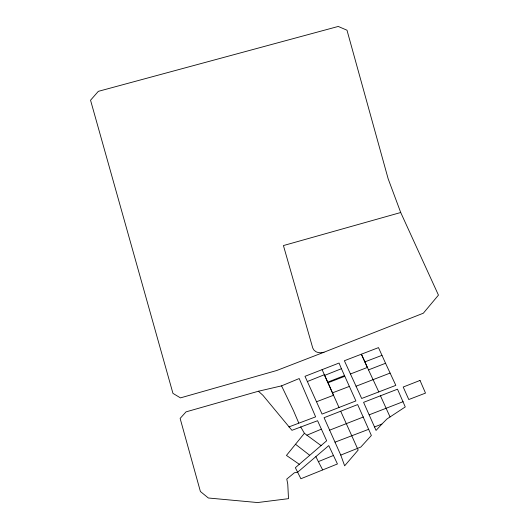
<?xml version="1.0" encoding="UTF-8"?>
<svg xmlns="http://www.w3.org/2000/svg" width="529" height="529" viewBox="0 0 529 529"><rect width="100%" height="100%" fill="white"/><g stroke="black" fill="none" stroke-linecap="round" stroke-linejoin="round"><path stroke-width="0.79" d="M300.684 426.877L304.406 433.291L286.447 455.429L299.288 464.283L326.664 440.783L317.579 420.727L291.935 430.315L262.926 395.315L258.41 391.235L186.023 411.873L180.131 418.419L200.398 491.501L208.36 498.001L257.583 502.55L288.503 498.662L287.763 484.042L286.771 479.089L294.389 472.774L297.496 472.331L328.767 445.597L337.442 463.959L300.882 478.752L295.367 467.715L299.288 464.283M381.885 424.079L376.053 430.414L363.582 402.344L397.504 389.185L405.267 406.94L386.983 418.961L381.885 424.079L374.525 426.956M258.41 391.235L281.554 385.866L299.209 378.533L315.621 416.852L288.887 426.929M304.406 433.291L306.919 435.195L321.275 429.191M315.879 456.639L318.359 461.632L333.475 455.456M307.369 381.528L324.343 374.73L339.016 407.495M340.769 455.092L360.804 447.058L371.371 435.479L357.664 404.586L324.079 417.705L340.769 455.092L344.644 465.811L358.179 450.034L340.709 411.245M322.108 369.645L324.634 375.392L341.41 368.72L355.905 400.929L322.062 414.081L304.995 376.317L339.043 363.039L341.41 368.72M350.535 373.943L367.351 367.45L361.426 354.265L368.508 369.897L385.555 363.264L395.818 385.363L361.677 398.482L344.379 360.732L378.493 347.619L385.555 363.264M324.634 375.392L327.709 382.156L344.465 375.564M323.979 352.228L423.326 313.214L438.455 295.122L400.718 212.513L388.154 178.782L346.991 30.213L338.249 26.45L98.328 91.345L90.545 100.226L172.957 393.378L180.455 397.881L276.7 370.518L323.979 352.228A9.872 8.438 -13.6 0 1 315.912 351.692L313.915 350.053L312.758 348.036L283.425 245.562L400.718 212.513M390.078 373.084L356.01 386.243M329.534 430.196L363.43 416.978M369.189 414.829L403.118 401.676M368.739 429.284L335.029 442.165M327.709 382.156L328.02 382.745L344.756 376.304M364.845 361.882L381.991 355.343M328.02 382.745L332.463 392.862L349.457 386.368M316.58 401.742L333.521 395.275L332.463 392.862M306.919 435.195L321.07 445.59M295.486 444.241L309.683 455.257M318.359 461.632L322.657 469.871M378.837 391.976L368.508 369.897M281.554 385.866L293.436 410.537L298.726 422.942M380.45 395.752L390.045 416.938M420.026 380.437L403.204 387.03L408.785 399.534L425.501 393.1L420.026 380.437"/></g></svg>
